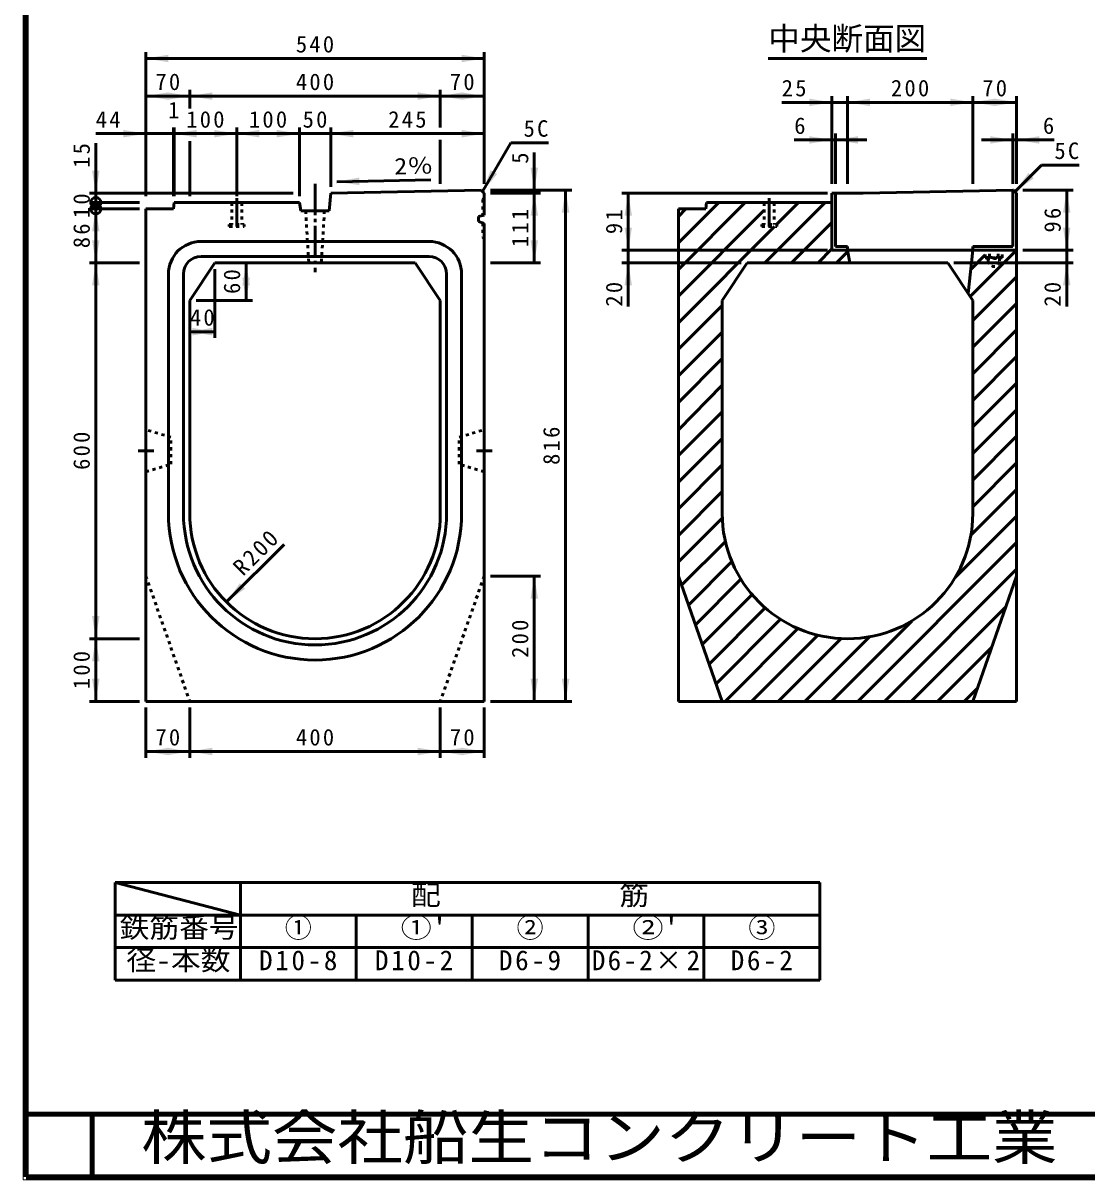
# Model space of a CAD drawing. Units: millimetres, scale not verified. Extents: x 100 to 4105, y 100 to 2870.
# Drawn here: x 100 to 1798, y 100 to 1946 of the extents above; entities that cross this region are included whole.
import ezdxf
from ezdxf.enums import TextEntityAlignment as Align

# ---------------------------------------------------------------- set-up
doc = ezdxf.new("R2010")
doc.units = ezdxf.units.MM
doc.header["$LTSCALE"] = 5
doc.header["$PDMODE"] = 32
doc.header["$PDSIZE"] = 2.5
doc.linetypes.add('USER1', pattern=[2.2, 1, -1.2])
doc.linetypes.add('USER2', pattern=[13.4, 10, -1.2, 1, -1.2])
doc.layers.add('V-nasSTD', color=7, linetype='Continuous', lineweight=35)
doc.styles.add('ＭＳ ゴシック', font='')
doc.styles.get('ＭＳ ゴシック').set_extended_font_data('MS Gothic')

msp = doc.modelspace()

# ---------------------------------------------------------------- hatches: boundary and pattern name
at = {"layer": 'V-nasSTD'}
for points in [[(332, 1895.655), (296, 1889.655), (332, 1883.655)], [(800, 1883.655), (836, 1889.655), (800, 1895.655)], [(332, 1835.655), (296, 1829.655), (332, 1823.655)], [(330, 1823.655), (366, 1829.655), (330, 1835.655)], [(402, 1835.655), (366, 1829.655), (402, 1823.655)], [(730, 1823.655), (766, 1829.655), (730, 1835.655)], [(802, 1835.655), (766, 1829.655), (802, 1823.655)], [(800, 1823.655), (836, 1829.655), (800, 1835.655)], [(1355, 1813.655), (1391, 1819.655), (1355, 1825.655)], [(1452, 1813.655), (1416, 1819.655), (1452, 1825.655)], [(1580, 1825.655), (1616, 1819.655), (1580, 1813.655)], [(1652, 1813.655), (1616, 1819.655), (1652, 1825.655)], [(1650, 1825.655), (1686, 1819.655), (1650, 1813.655)], [(260, 1763.655), (296, 1769.655), (260, 1775.655)], [(377, 1775.655), (341, 1769.655), (377, 1763.655)], [(405, 1763.655), (441, 1769.655), (405, 1775.655)], [(477, 1775.655), (441, 1769.655), (477, 1763.655)], [(505, 1763.655), (541, 1769.655), (505, 1775.655)], [(627, 1775.655), (591, 1769.655), (627, 1763.655)], [(800, 1763.655), (836, 1769.655), (800, 1775.655)], [(1355, 1753.655), (1391, 1759.655), (1355, 1765.655)], [(1433, 1753.655), (1397, 1759.655), (1433, 1765.655)], [(1644, 1765.655), (1680, 1759.655), (1644, 1753.655)], [(1722, 1753.655), (1686, 1759.655), (1722, 1765.655)], [(222, 1710.655), (216, 1674.655), (210, 1710.655)], [(636.481, 1699.619), (600.614, 1692.87), (636.731, 1687.621)], [(846.304, 1711.332), (833.5, 1677.155), (856.696, 1705.332)], [(910, 1715.655), (916, 1679.655), (922, 1715.655)], [(1704.713, 1706.853), (1683.5, 1677.155), (1713.198, 1698.368)], [(922, 1638.655), (916, 1674.655), (910, 1638.655)], [(972, 1643.655), (966, 1679.655), (960, 1643.655)], [(1060, 1638.655), (1066, 1674.655), (1072, 1638.655)], [(1772, 1643.655), (1766, 1679.655), (1760, 1643.655)], [(222, 1613.655), (216, 1649.655), (210, 1613.655)], [(1072, 1619.655), (1066, 1583.655), (1060, 1619.655)], [(1760, 1619.655), (1766, 1583.655), (1772, 1619.655)], [(210, 1599.655), (216, 1563.655), (222, 1599.655)], [(910, 1599.655), (916, 1563.655), (922, 1599.655)], [(222, 1527.655), (216, 1563.655), (210, 1527.655)], [(462, 1527.655), (456, 1563.655), (450, 1527.655)], [(1072, 1527.655), (1066, 1563.655), (1060, 1527.655)], [(1772, 1527.655), (1766, 1563.655), (1760, 1527.655)], [(450, 1539.655), (456, 1503.655), (462, 1539.655)], [(402, 1459.655), (366, 1453.655), (402, 1447.655)], [(370, 1447.655), (406, 1453.655), (370, 1459.655)], [(922, 1027.655), (916, 1063.655), (910, 1027.655)], [(445.792, 1051.932), (424.579, 1022.233), (454.277, 1043.446)], [(210, 999.655), (216, 963.655), (222, 999.655)], [(222, 927.655), (216, 963.655), (210, 927.655)], [(210, 899.655), (216, 863.655), (222, 899.655)], [(910, 899.655), (916, 863.655), (922, 899.655)], [(960, 899.655), (966, 863.655), (972, 899.655)], [(332, 789.655), (296, 783.655), (332, 777.655)], [(330, 777.655), (366, 783.655), (330, 789.655)], [(402, 789.655), (366, 783.655), (402, 777.655)], [(730, 777.655), (766, 783.655), (730, 789.655)], [(802, 789.655), (766, 783.655), (802, 777.655)], [(800, 777.655), (836, 783.655), (800, 789.655)]]:
    msp.add_hatch(color=256, dxfattribs=at).paths.add_polyline_path(points)

# ---------------------------------------------------------------- linework, layer by layer
at = {"layer": 'V-nasSTD', "lineweight": 100}
for p, q in [((105, 2865), (105, 105)), ((105, 205), (4100, 205)), ((105, 205), (4100, 205)), ((210, 205), (210, 105)), ((105, 105), (4100, 105)), ((105, 105), (4100, 105))]:
    msp.add_line(p, q, dxfattribs=at)
at = {"layer": 'V-nasSTD', "lineweight": 50}
for p, q in [((296, 1669.655), (296, 1899.655)), ((296, 1889.655), (836, 1889.655)), ((836, 1689.655), (836, 1899.655)), ((1289.597, 1889.655), (1542.403, 1889.655)), ((296, 1829.655), (366, 1829.655)), ((366, 1809.655), (366, 1839.655)), ((366, 1829.655), (766, 1829.655)), ((766, 1779.655), (766, 1839.655)), ((766, 1829.655), (836, 1829.655)), ((1391, 1689.655), (1391, 1829.655)), ((1416, 1689.655), (1416, 1829.655)), ((1616, 1689.655), (1616, 1829.655)), ((1686, 1689.655), (1686, 1829.655)), ((1311, 1819.655), (1391, 1819.655)), ((1416, 1819.655), (1391, 1819.655)), ((1616, 1819.655), (1416, 1819.655)), ((1686, 1819.655), (1616, 1819.655)), ((340, 1669.655), (340, 1779.655)), ((341, 1669.655), (341, 1779.655)), ((441, 1669.655), (441, 1779.655)), ((541, 1669.655), (541, 1779.655)), ((591, 1684.655), (591, 1779.655)), ((216, 1769.655), (296, 1769.655)), ((216, 1754.655), (216, 1674.655)), ((296, 1769.655), (340, 1769.655)), ((340, 1769.655), (341, 1769.655)), ((341, 1769.655), (441, 1769.655)), ((366, 1757.655), (366, 1669.655)), ((441, 1769.655), (541, 1769.655)), ((541, 1769.655), (591, 1769.655)), ((591, 1769.655), (836, 1769.655)), ((766, 1759.655), (766, 1689.655)), ((878.5, 1755.097), (833.5, 1677.155)), ((878.5, 1755.097), (938.5, 1755.097)), ((1331, 1759.655), (1391, 1759.655)), ((1391, 1759.655), (1397, 1759.655)), ((1397, 1689.655), (1397, 1769.655)), ((1447, 1759.655), (1397, 1759.655)), ((1630, 1759.655), (1680, 1759.655)), ((1680, 1689.655), (1680, 1769.655)), ((1680, 1759.655), (1686, 1759.655)), ((1746, 1759.655), (1686, 1759.655)), ((916, 1739.655), (916, 1679.655)), ((1725.926, 1719.581), (1683.5, 1677.155)), ((1725.926, 1719.581), (1785.926, 1719.581)), ((600.614, 1692.87), (750.582, 1695.994)), ((531, 1674.655), (206, 1674.655)), ((216, 1674.655), (216, 1659.655)), ((591, 1674.655), (588.5, 1646.655)), ((591, 1674.655), (831, 1679.655)), ((831, 1679.655), (836, 1674.655)), ((836, 1674.655), (836, 1639.67)), ((846, 1679.655), (976, 1679.655)), ((846, 1674.655), (926, 1674.655)), ((916, 1674.655), (916, 1679.655)), ((916, 1563.655), (916, 1674.655)), ((966, 863.655), (966, 1679.655)), ((1384, 1674.655), (1056, 1674.655)), ((1066, 1583.655), (1066, 1674.655)), ((1391, 1674.655), (1441, 1674.655)), ((1391, 1674.655), (1391, 1583.655)), ((1397, 1674.655), (1397, 1589.655)), ((1441, 1674.655), (1680, 1679.655)), ((1680, 1679.655), (1680, 1589.655)), ((1680, 1679.655), (1681, 1679.655)), ((1681, 1679.655), (1686, 1674.655)), ((1686, 1583.655), (1686, 1674.655)), ((1686, 1674.655), (1686, 1583.655)), ((1696, 1679.655), (1776, 1679.655)), ((1766, 1583.655), (1766, 1679.655)), ((286, 1659.655), (206, 1659.655)), ((286, 1649.655), (206, 1649.655)), ((216, 1659.655), (216, 1649.655)), ((216, 1563.655), (216, 1649.655)), ((296, 863.655), (296, 1649.655)), ((296, 1649.655), (340, 1649.655)), ((341, 1659.655), (340, 1649.655)), ((541, 1659.655), (341, 1659.655)), ((541, 1659.655), (543.5, 1646.655)), ((588.5, 1646.655), (543.5, 1646.655)), ((551, 1646.655), (581, 1646.655)), ((1146, 1552.808), (1252.846, 1659.655)), ((1146, 1595.235), (1210.42, 1659.655)), ((1146, 863.655), (1146, 1649.655)), ((1146, 1649.655), (1190, 1649.655)), ((1146, 1637.661), (1157.994, 1649.655)), ((1146, 1510.382), (1283, 1647.382)), ((1191, 1659.655), (1190, 1649.655)), ((1391, 1659.655), (1191, 1659.655)), ((1284.126, 1563.655), (1380.126, 1659.655)), ((1302.699, 1624.655), (1337.699, 1659.655)), ((1391, 1583.655), (1391, 1659.655)), ((1391, 1583.655), (1391, 1659.655)), ((827, 1637.655), (836, 1639.67)), ((827, 1629.655), (827, 1637.655)), ((827, 1629.655), (836, 1626.296)), ((836, 863.655), (836, 1626.296)), ((1326.552, 1563.655), (1391, 1628.103)), ((1146, 1467.955), (1299.699, 1621.655)), ((384, 1597.655), (748, 1597.655)), ((1397, 1589.655), (1416, 1589.655)), ((1416, 1589.655), (1416, 1583.655)), ((1680, 1589.655), (1616, 1589.655)), ((1616, 1589.655), (1616, 1583.655)), ((384, 1573.655), (748, 1573.655)), ((1384, 1583.655), (1056, 1583.655)), ((1066, 1563.655), (1066, 1583.655)), ((1368.978, 1563.655), (1391, 1585.676)), ((1391, 1583.655), (1416, 1583.655)), ((1398.442, 1563.655), (1416.398, 1581.611)), ((1416, 1583.655), (1419.9, 1563.655)), ((1616, 1583.655), (1416, 1583.655)), ((1616, 1583.655), (1608.829, 1514.41)), ((1685.963, 1583.655), (1611.985, 1509.677)), ((1636, 1576.118), (1612.819, 1552.937)), ((1686, 1583.655), (1616, 1583.655)), ((1686, 863.655), (1686, 1583.655)), ((1696, 1583.655), (1776, 1583.655)), ((1766, 1563.655), (1766, 1583.655)), ((286, 1563.655), (206, 1563.655)), ((216, 963.655), (216, 1563.655)), ((406, 1563.655), (366, 1503.655)), ((406, 1563.655), (726, 1563.655)), ((406, 1553.655), (406, 1443.655)), ((456, 1503.655), (456, 1563.655)), ((726, 1563.655), (766, 1503.655)), ((846, 1563.655), (926, 1563.655)), ((1246, 1563.655), (1056, 1563.655)), ((1066, 1493.655), (1066, 1563.655)), ((1256, 1563.655), (1216, 1503.655)), ((1256, 1563.655), (1576, 1563.655)), ((1576, 1563.655), (1616, 1503.655)), ((1586, 1563.655), (1776, 1563.655)), ((1766, 1493.655), (1766, 1563.655)), ((332, 1513.655), (332, 1545.655)), ((356, 1513.655), (356, 1545.655)), ((776, 1545.655), (776, 1513.655)), ((800, 1545.655), (800, 1513.655)), ((1616, 1471.265), (1686, 1541.265)), ((332, 1163.655), (332, 1513.655)), ((356, 1163.655), (356, 1513.655)), ((366, 1503.655), (366, 1163.655)), ((376, 1503.655), (466, 1503.655)), ((766, 1503.655), (766, 1163.655)), ((776, 1513.655), (776, 1163.655)), ((800, 1513.655), (800, 1163.655)), ((1146, 1425.529), (1216, 1495.529)), ((1216, 1503.655), (1216, 1163.655)), ((1616, 1503.655), (1616, 1163.655)), ((1616, 1428.839), (1686, 1498.839)), ((366, 1453.655), (406, 1453.655)), ((1146, 1383.103), (1216, 1453.103)), ((1616, 1386.412), (1686, 1456.412)), ((1146, 1340.676), (1216, 1410.676)), ((1616, 1343.986), (1686, 1413.986)), ((1146, 1297.155), (1216, 1368.25)), ((1616, 1301.559), (1686, 1371.559)), ((1216, 1325.823), (1146, 1255.823)), ((1616, 1259.133), (1686, 1329.133)), ((1146, 1297.155), (1146, 1230.155)), ((1686, 1297.155), (1686, 1230.155)), ((1216, 1283.397), (1146, 1213.397)), ((1616, 1216.706), (1686, 1286.706)), ((1216, 1240.971), (1146, 1170.971)), ((1616, 1174.28), (1686, 1244.28)), ((1612.938, 1128.792), (1686, 1201.854)), ((1216, 1198.544), (1146, 1128.544)), ((1216.137, 1156.255), (1146, 1086.118)), ((1587.752, 1061.18), (1686, 1159.427)), ((424.579, 1022.233), (516.503, 1114.157)), ((1221.097, 1118.789), (1151.176, 1048.867)), ((1432.654, 863.655), (1686, 1117.001)), ((1162.175, 1017.44), (1231.409, 1086.674)), ((1475.08, 863.655), (1686, 1074.574)), ((846, 1063.655), (926, 1063.655)), ((916, 863.655), (916, 1063.655)), ((1146, 1063.655), (1216, 863.655)), ((1173.175, 986.013), (1245.793, 1058.632)), ((1686, 1063.655), (1616, 863.655)), ((1184.174, 954.586), (1263.658, 1034.071)), ((1195.173, 923.159), (1284.755, 1012.741)), ((1517.507, 863.655), (1669.035, 1015.183)), ((1206.173, 891.732), (1309.076, 994.636)), ((1220.522, 863.655), (1336.85, 979.983)), ((1390.227, 863.655), (1518.475, 991.902)), ((286, 963.655), (206, 963.655)), ((216, 863.655), (216, 963.655)), ((1262.948, 863.655), (1368.637, 969.344)), ((1305.375, 863.655), (1405.643, 963.923)), ((1347.801, 863.655), (1450.863, 966.717)), ((1559.933, 863.655), (1646.19, 949.912)), ((1602.359, 863.655), (1623.345, 884.64)), ((286, 863.655), (206, 863.655)), ((296, 863.655), (836, 863.655)), ((296, 853.655), (296, 773.655)), ((366, 853.655), (366, 773.655)), ((766, 853.655), (766, 773.655)), ((836, 853.655), (836, 773.655)), ((846, 863.655), (976, 863.655)), ((1146, 863.655), (1686, 863.655)), ((296, 783.655), (366, 783.655)), ((366, 783.655), (766, 783.655)), ((766, 783.655), (836, 783.655)), ((246.803, 574.682), (246.803, 522.682)), ((446.803, 574.682), (246.803, 574.682)), ((246.803, 574.682), (446.803, 522.682)), ((446.803, 522.682), (446.803, 574.682)), ((631.803, 574.682), (446.803, 574.682)), ((816.803, 574.682), (631.803, 574.682)), ((1001.803, 574.682), (816.803, 574.682)), ((1186.803, 574.682), (1001.803, 574.682)), ((1371.803, 574.682), (1186.803, 574.682)), ((1371.803, 522.682), (1371.803, 574.682)), ((246.803, 522.682), (411.803, 522.682)), ((246.803, 522.682), (246.803, 470.682)), ((446.803, 522.682), (246.803, 522.682)), ((446.803, 522.682), (631.803, 522.682)), ((446.803, 470.682), (446.803, 522.682)), ((446.803, 522.682), (446.803, 470.682)), ((631.803, 522.682), (816.803, 522.682)), ((631.803, 470.682), (631.803, 522.682)), ((631.803, 522.682), (631.803, 470.682)), ((816.803, 522.682), (1001.803, 522.682)), ((816.803, 470.682), (816.803, 522.682)), ((816.803, 522.682), (816.803, 470.682)), ((1001.803, 470.682), (1001.803, 522.682)), ((1001.803, 522.682), (1001.803, 470.682)), ((1186.803, 522.682), (1001.803, 522.682)), ((1186.803, 470.682), (1186.803, 522.682)), ((1186.803, 470.682), (1186.803, 522.682)), ((1186.803, 522.682), (1186.803, 470.682)), ((1371.803, 522.682), (1186.803, 522.682)), ((1371.803, 470.682), (1371.803, 522.682)), ((1371.803, 470.682), (1371.803, 522.682)), ((1371.803, 470.682), (1371.803, 522.682)), ((1371.803, 522.682), (1371.803, 470.682)), ((246.803, 470.682), (246.803, 418.682)), ((446.803, 470.682), (246.803, 470.682)), ((446.803, 470.682), (631.803, 470.682)), ((446.803, 418.682), (446.803, 470.682)), ((446.803, 470.682), (446.803, 418.682)), ((631.803, 470.682), (816.803, 470.682)), ((631.803, 418.682), (631.803, 470.682)), ((631.803, 470.682), (631.803, 418.682)), ((816.803, 470.682), (1001.803, 470.682)), ((816.803, 418.682), (816.803, 470.682)), ((816.803, 470.682), (816.803, 418.682)), ((1001.803, 418.682), (1001.803, 470.682)), ((1001.803, 470.682), (1001.803, 418.682)), ((1001.803, 470.682), (1186.803, 470.682)), ((1186.803, 418.682), (1186.803, 470.682)), ((1186.803, 470.682), (1371.803, 470.682)), ((1186.803, 418.682), (1186.803, 470.682)), ((1186.803, 470.682), (1186.803, 418.682)), ((1371.803, 418.682), (1371.803, 470.682)), ((1371.803, 418.682), (1371.803, 470.682)), ((1371.803, 418.682), (1371.803, 470.682)), ((1371.803, 470.682), (1371.803, 418.682)), ((246.803, 418.682), (446.803, 418.682)), ((446.803, 418.682), (631.803, 418.682)), ((631.803, 418.682), (816.803, 418.682)), ((816.803, 418.682), (1001.803, 418.682)), ((1001.803, 418.682), (1186.803, 418.682)), ((1186.803, 418.682), (1371.803, 418.682))]:
    msp.add_line(p, q, dxfattribs=at)
at = {"layer": 'V-nasSTD', "linetype": 'USER2', "lineweight": 50}
for p, q in [((566, 1689.655), (566, 1548.655)), ((441, 1666.655), (441, 1621.655)), ((1291, 1666.655), (1291, 1621.655)), ((308.5, 1263.655), (283.5, 1263.655)), ((823.5, 1263.655), (848.5, 1263.655))]:
    msp.add_line(p, q, dxfattribs=at)
at = {"layer": 'V-nasSTD', "linetype": 'USER1', "lineweight": 50}
for p, q in [((833.7, 1664.655), (836, 1666.955)), ((833.7, 1664.655), (833.7, 1639.155)), ((433, 1659.655), (433, 1624.655)), ((449, 1659.655), (449, 1624.655)), ((551, 1646.655), (556, 1563.655)), ((581, 1646.655), (576, 1563.655)), ((1283, 1659.655), (1283, 1624.655)), ((1299, 1659.655), (1299, 1624.655)), ((429, 1624.655), (453, 1624.655)), ((429, 1624.655), (429, 1621.655)), ((453, 1624.655), (453, 1621.655)), ((833.7, 1627.155), (833.7, 1604.655)), ((1279, 1624.655), (1303, 1624.655)), ((1279, 1624.655), (1279, 1621.655)), ((1303, 1624.655), (1303, 1621.655)), ((429, 1621.655), (453, 1621.655)), ((1279, 1621.655), (1303, 1621.655)), ((833.7, 1604.655), (836, 1602.355)), ((1636, 1571.655), (1636, 1583.655)), ((1636, 1583.655), (1663, 1583.655)), ((1636, 1571.655), (1663, 1571.655)), ((1638, 1570.655), (1637.8, 1571.655)), ((1638, 1570.655), (1661, 1570.655)), ((1640.5, 1566.655), (1640.5, 1570.655)), ((1642.5, 1572.655), (1642.5, 1583.655)), ((1656.5, 1572.655), (1656.5, 1583.655)), ((1658.5, 1566.655), (1658.5, 1570.655)), ((1661, 1570.655), (1661.2, 1571.655)), ((1663, 1571.655), (1663, 1583.655)), ((336, 1285.155), (296, 1297.155)), ((296, 1297.155), (296, 1230.155)), ((796, 1285.155), (836, 1297.155)), ((836, 1297.155), (836, 1230.155)), ((336, 1242.155), (336, 1285.155)), ((796, 1242.155), (796, 1285.155)), ((296, 1230.155), (336, 1242.155)), ((836, 1230.155), (796, 1242.155)), ((296, 1063.655), (366, 863.655)), ((836, 1063.655), (766, 863.655))]:
    msp.add_line(p, q, dxfattribs=at)
at = {"layer": 'V-nasSTD', "lineweight": 13}
msp.add_lwpolyline([(100, 100), (100, 2870), (4105, 2870), (4105, 100)], close=True, dxfattribs=at)
at = {"layer": 'V-nasSTD', "lineweight": 50}
for centre in [(216, 1659.655), (216, 1649.655)]:
    msp.add_circle(centre, 8, dxfattribs=at)
for centre, radius, start, end in [((384, 1545.655), 52, 90, 180), ((748, 1545.655), 52, 0, 90), ((384, 1545.655), 28, 90, 180), ((748, 1545.655), 28, 0, 90), ((566, 1163.655), 234, 180, 270), ((566, 1163.655), 210, 180, 270), ((566, 1163.655), 200, 180, 270), ((566, 1163.655), 200, 270, 0), ((566, 1163.655), 210, 270, 0), ((566, 1163.655), 234, 270, 0), ((1416, 1163.655), 200, 180, 270), ((1416, 1163.655), 200, 180, 270), ((1416, 1163.655), 200, 270, 0), ((1416, 1163.655), 200, 270, 0)]:
    msp.add_arc(centre, radius, start, end, dxfattribs=at)
at = {"layer": 'V-nasSTD', "linetype": 'USER1', "lineweight": 50}
for centre, radius, start, end in [((1635.5, 1596.655), 25, 271.14576, 286.2602), ((1649.5, 1596.655), 25, 253.7398, 286.2602), ((1663.5, 1596.655), 25, 253.7398, 268.85424), ((1649.5, 1566.655), 9, 180, 0)]:
    msp.add_arc(centre, radius, start, end, dxfattribs=at)
at = {"layer": 'V-nasSTD'}
for p in [(833.7, 1639.155), (833.7, 1627.155)]:
    msp.add_point(p, dxfattribs=at)

# ---------------------------------------------------------------- texts
at = {"layer": 'V-nasSTD', "style": 'ＭＳ ゴシック'}
for s, height, p in [('中央断面図', 36.95, (1289.597, 1940.055)), ('1', 26.39, (331.5, 1820.655)), ('6', 26.39, (1331, 1795.655)), ('6', 26.39, (1728, 1795.655)), ('①', 31.67, (517.703, 518.282)), ('②', 31.67, (887.703, 518.282)), ('③', 31.67, (1257.703, 518.282))]:
    msp.add_text(s, height=height, dxfattribs=at).set_placement(p, align=Align.TOP_LEFT)
msp.add_text('5', height=26.39, rotation=90, dxfattribs=at).set_placement((880, 1721.655), align=Align.TOP_LEFT)
at = {"layer": 'V-nasSTD', "style": 'ＭＳ ゴシック', "width": 1.15}
msp.add_text('2％', height=26.39, rotation=1.193, dxfattribs=at).set_placement((692.244, 1730.787), align=Align.TOP_LEFT)
at = {"layer": 'V-nasSTD', "style": 'ＭＳ ゴシック'}
for s, height, width, p in [('配\u3000\u3000\u3000\u3000  \u3000筋', 31.67, 1.1, (719.223, 570.282)), ('鉄筋番号', 31.67, 1.1, (253.923, 518.282)), ("①'", 31.67, 1.15, (702.703, 518.282)), ("②'", 31.67, 1.15, (1072.703, 518.282)), ('径-本数', 31.67, 1.1, (264.723, 466.282)), ('株式会社船生コンクリート工業', 69.65, 1.1, (288.279, 202.55))]:
    msp.add_text(s, height=height, dxfattribs=dict(at, width=width)).set_placement(p, align=Align.TOP_LEFT)
at = {"layer": 'V-nasSTD', "attachment_point": 1, "style": 'ＭＳ ゴシック'}
for s, insert, char_height in [('\\T1.2;540', (535.4, 1925.655), 26.39), ('\\T1.2;70', (311.2, 1865.655), 26.39), ('\\T1.2;400', (535.4, 1865.655), 26.39), ('\\T1.2;70', (781.2, 1865.655), 26.39), ('\\T1.2;25', (1311, 1855.655), 26.39), ('\\T1.2;200', (1485.4, 1855.655), 26.39), ('\\T1.2;70', (1631.2, 1855.655), 26.39), ('\\T1.2;44', (216, 1805.655), 26.39), ('\\T1.2;100', (360.4, 1805.655), 26.39), ('\\T1.2;100', (460.4, 1805.655), 26.39), ('\\T1.2;50', (546.2, 1805.655), 26.39), ('\\T1.2;245', (682.9, 1805.655), 26.39), ('\\T1.2;5C', (898.9, 1791.097), 26.39), ('\\T1.2;5C', (1746.326, 1755.581), 26.39), ('\\T1.2;40', (366.2, 1489.655), 26.39), ('\\T1.2;70', (311.203, 819.655), 26.39), ('\\T1.2;400', (535.4, 819.655), 26.39), ('\\T1.2;70', (781.203, 819.655), 26.39), ('\\T1.2;D10-8', (476.663, 466.282), 31.67), ('\\T1.2;D10-2', (661.663, 466.282), 31.67), ('\\T1.2;D6-9', (859.623, 466.282), 31.67), ('\\T1.17;D6-2×2', (1007.903, 466.282), 31.67), ('\\T1.2;D6-2', (1229.623, 466.282), 31.67)]:
    msp.add_mtext(s, dxfattribs=dict(at, insert=insert, char_height=char_height))
at = {"layer": 'V-nasSTD', "char_height": 26.39, "attachment_point": 1, "style": 'ＭＳ ゴシック'}
for s, insert, rotation in [('\\T1.2;15', (180, 1715.055), 90), ('\\T1.2;10', (180, 1634.855), 90), ('\\T1.2;111', (880, 1588.555), 90), ('\\T1.2;91', (1030, 1609.355), 90), ('\\T1.2;96', (1730, 1611.855), 90), ('\\T1.2;86', (180, 1586.855), 90), ('\\T1.2;60', (420, 1513.855), 90), ('\\T1.2;20', (1030, 1493.655), 90), ('\\T1.2;20', (1730, 1493.655), 90), ('\\T1.2;816', (930, 1241.055), 90), ('\\T1.2;600', (180, 1233.055), 90), ('\\T1.2;R200', (432.498, 1081.065), 45), ('\\T1.2;200', (880, 933.055), 90), ('\\T1.2;100', (180, 883.055), 90)]:
    msp.add_mtext(s, dxfattribs=dict(at, insert=insert, rotation=rotation))

doc.saveas('drawing.dxf')
